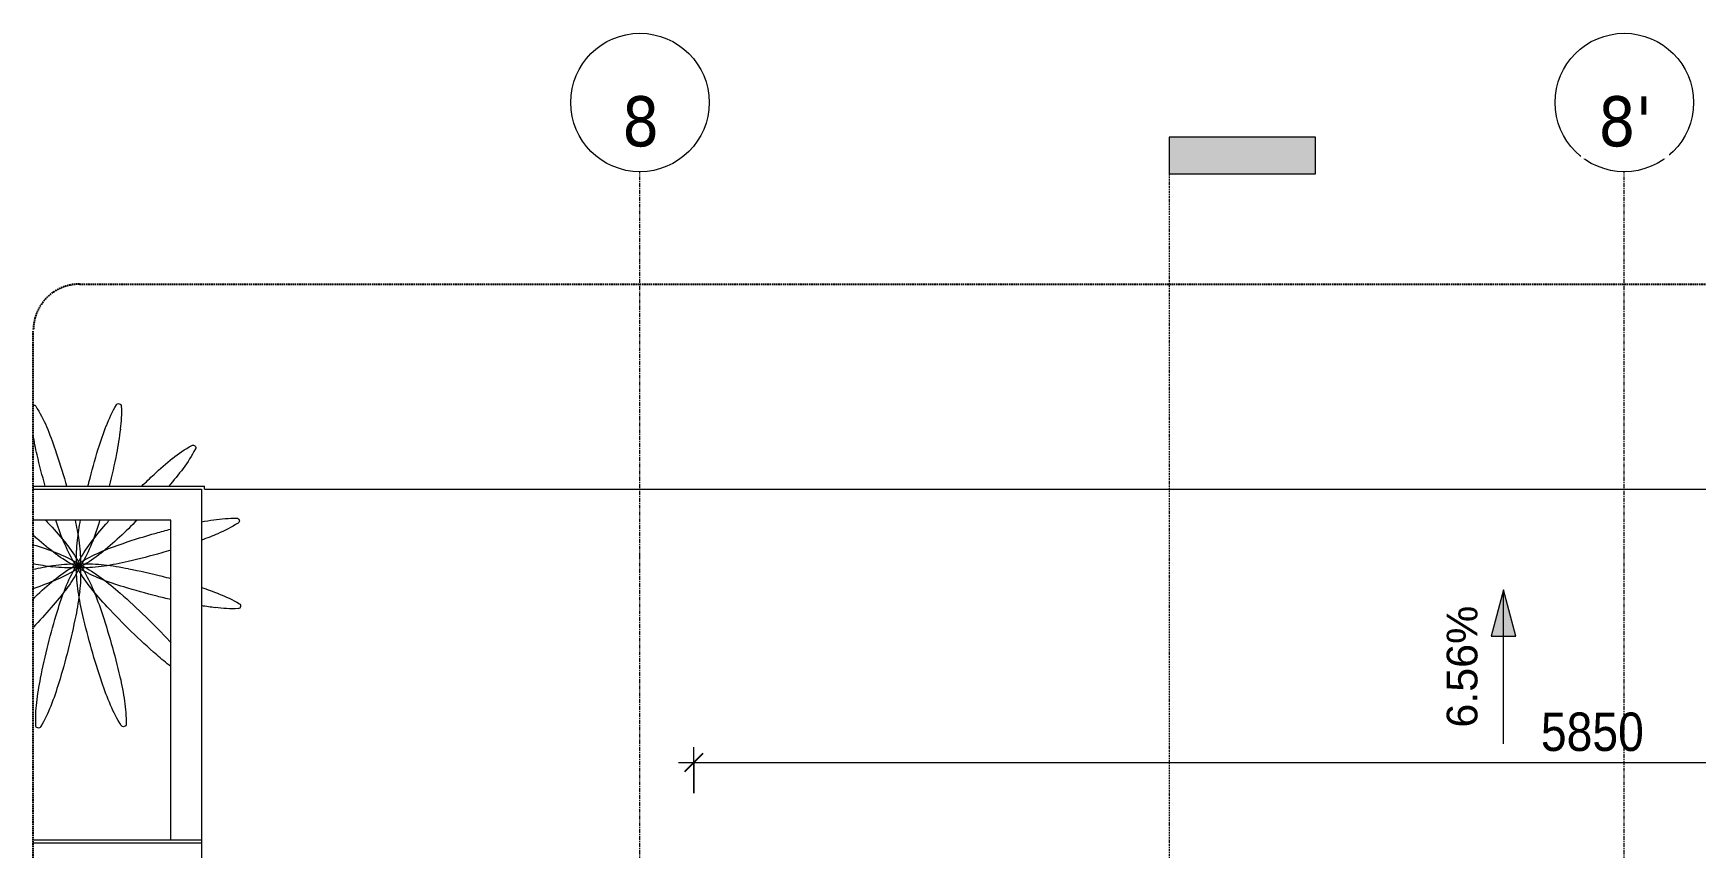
# Model space of a CAD drawing. Header units: millimetres. Extents: x 74302 to 149682, y -1785 to 49068.
# Drawn here: x 75380 to 80785, y 46422 to 49068 of the extents above; entities that cross this region are included whole.
import ezdxf

# ---------------------------------------------------------------- set-up
doc = ezdxf.new("R2010")
doc.units = ezdxf.units.MM
for name, pattern in [('Dash - Tight', [4.5, 3, -1.5]), ('Dash Dot 3_16_', [7.9375, 4.7625, -1.5875, 0, -1.5875]), ('Grid Line', [22.225, 12.7, -3.175, 3.175, -3.175]), ('Hidden', [7.14375, 4.7625, -2.38125])]:
    doc.linetypes.add(name, pattern=pattern)
for name, color, linetype, lineweight in [('A-ANNO-DIMS', 211, 'Continuous', 9), ('A-ANNO-DIMS-50', 211, 'Continuous', 9), ('A-DETL-GENF-2', 92, 'Dash - Tight', 18), ('A-DETL-GENF-3', 92, 'Hidden', 25), ('A-FLOR', 192, 'Continuous', 18), ('A-WALL', 113, 'Continuous', 18), ('C-PRKG', 70, 'Continuous', 18), ('G-ANNO-DIMS', 111, 'Continuous', 9), ('G-ANNO-SYMB', 111, 'Continuous', 9), ('G-ANNO-SYMB-1', 111, 'Dash Dot 3_16_', 18), ('G-IMPT', 8, 'Continuous', 18), ('L-PLNT-1', 253, 'Continuous', 18), ('S-GRID-1', 1, 'Grid Line', 9), ('S-GRID-IDEN', 1, 'Continuous', 9)]:
    doc.layers.add(name, color=color, linetype=linetype, lineweight=lineweight)
doc.styles.add('Arial_3', font='arial.ttf', dxfattribs={"height": 100})
doc.styles.add('Tahoma_B', font='tahomabd.ttf', dxfattribs={"height": 162.5})
doc.styles.add('UTM Avo', font='', dxfattribs={"width": 0.9, "height": 125})
doc.styles.get('UTM Avo').set_extended_font_data('UTM Avo')
doc.dimstyles.new('1_Dim_chi_tiet_2_5', dxfattribs={"dimscale": 304.8, "dimtxt": 124.912619, "dimasz": 0.19685, "dimexe": 0.164042, "dimexo": 0.0625, "dimgap": 0.016404, "dimtad": 1, "dimdec": 0, "dimrnd": 5, "dimzin": 0, "dimdsep": 46, "dimtxsty": 'UTM Avo', "dimblk1": 'OBLIQUE', "dimblk2": 'OBLIQUE', "dimsah": 1, "dimcen": 0.09, "dimdle": 0.164042, "dimazin": 0, "dimtfac": 1, "dimtdec": 4, "dimtix": 1, "dimtmove": 0, "dimatfit": 3, "dimfxl": 0.328084, "dimfxlon": 1, "dimtvp": 1, "dimtolj": 1, "dimtzin": 0, "dimarcsym": 2})

# ---------------------------------------------------------------- blocks, each defined once
blk = doc.blocks.new('BAI XE PCCC - BAI XE PCCC-1475173-TKCS_SẢNH - BẬC CẤP 2 - MẶT BẰNG')
at = {"layer": 'C-PRKG'}
blk.add_line((3685, 0), (12715, 0), dxfattribs=at)
blk = doc.blocks.new('CAY LAI TAY - CAY LAI TAY_dwg-V7-TKCS_SẢNH - BẬC CẤP 2 - MẶT BẰNG')
at = {"layer": 'G-IMPT'}
for p, q in [((-195, 421), (-194, 416)), ((410, -206), (416, -208))]:
    blk.add_line(p, q, dxfattribs=at)
for centre, radius, start, end in [((882, 1414), 1276, 177.583, 187.1066), ((-369, 1466), 24.6, 104.1164, 177.583), ((-369, 1466), 24.6, 30.6499, 104.1164), ((-1446, 828), 1276, 21.1263, 30.6499), ((1470, 783), 1276, 147.583, 157.1066), ((414, 1454), 24.6, 85.3709, 147.583), ((2760, 1648), 3169, 187.1066, 191.2008), ((-3211, 146), 3169, 17.032, 21.1263), ((3214, 47), 3169, 157.1066, 161.2008), ((-1053, 1085), 24.6, 134.1164, 207.583), ((57, 1665), 1276, 207.583, 217.1066), ((-1053, 1085), 24.6, 60.6499, 134.1164), ((-1666, -6), 1276, 51.1263, 60.6499), ((-6154, -755), 6247, 14.1164, 17.032), ((-2707, 1732), 3169, 347.032, 350.3472), ((-2854, -1479), 3169, 47.032, 51.1263), ((5779, 2246), 6247, 191.2008, 194.0183), ((6128, -945), 6247, 161.2008, 164.1164), ((-5707, 2423), 6247, 344.3003, 347.032), ((1566, 2807), 3169, 217.1066, 220.8956), ((-4952, -3731), 6247, 45.6065, 47.032), ((-6154, -755), 6247, 13.7801, 14.1164), ((6128, -945), 6247, 164.1164, 164.4239), ((-1454, 414), 24.6, 164.1164, 237.583), ((-1454, 414), 24.6, 90.6499, 164.1164), ((-783, 1470), 1276, 237.583, 247.1066), ((-1440, -838), 1276, 81.1263, 90.6499), ((-1732, -2707), 3169, 79.0791, 81.1263), ((-2423, -5707), 6247, 74.1164, 75.403), ((3882, 4834), 6247, 224.9505, 227.032), ((-4952, -3731), 6247, 41.2008, 41.6662), ((-2636, -1704), 3169, 37.1066, 41.2008), ((2836, 1344), 3169, 197.032, 201.1263), ((-3134, -157), 3169, 7.1066, 10.5271), ((3128, -254), 3169, 167.6909, 171.1263), ((2582, -1784), 3169, 137.032, 141.1263), ((-2793, 1431), 3169, 337.1066, 341.2008), ((-5707, 2423), 6247, 341.2008, 341.3131), ((4834, -3882), 6247, 136.4524, 137.032), ((-47, 3214), 3169, 247.1066, 249.9876), ((-2423, -5707), 6247, 71.2008, 74.1164), ((-1431, -2793), 3169, 67.1066, 71.2008), ((1784, 2582), 3169, 227.032, 231.1263), ((1071, 662), 1276, 201.1263, 210.6499), ((-1127, -562), 1276, 27.583, 37.1066), ((1258, 38), 1276, 171.1263, 180.6499), ((1109, -596), 1276, 141.1263, 150.6499), ((-1257, 77), 1276, 357.583, 7.1066), ((-1050, 695), 1276, 327.583, 337.1066), ((1344, -2836), 3169, 107.0336, 111.1263), ((-1704, 2636), 3169, 307.1066, 311.2008), ((-3731, 4952), 6247, 311.2008, 311.5978), ((945, 6128), 6247, 253.3155, 254.1164), ((945, 6128), 6247, 254.1164, 257.032), ((157, -3134), 3169, 97.1066, 101.2008), ((254, 3128), 3169, 257.032, 261.1263), ((-77, -1257), 1276, 87.583, 97.1066), ((562, -1127), 1276, 117.583, 127.1066), ((596, 1109), 1276, 231.1263, 240.6499), ((-695, -1050), 1276, 57.583, 67.1066), ((-18, -17), 24.6, 44.1164, 117.583), ((-6, 24), 24.6, 210.6499, 284.1164), ((-7, -24), 24.6, 74.1164, 147.583), ((-24, -6), 24.6, 14.1164, 87.583), ((6, -24), 24.6, 104.1164, 177.583), ((7, 24), 24.6, 180.6499, 254.1164), ((-24, -6), 24.6, 300.6499, 14.1164), ((-24, 7), 24.6, 344.1164, 57.583), ((18, 17), 24.6, 150.6499, 224.1164), ((17, -18), 24.6, 134.1164, 207.583), ((24, 6), 24.6, 120.6499, 194.1164), ((-17, 18), 24.6, 314.1164, 27.583), ((-6, 24), 24.6, 284.1164, 357.583), ((24, -7), 24.6, 90.6499, 164.1164), ((7, 24), 24.6, 254.1164, 327.583), ((17, -18), 24.6, 60.6499, 134.1164), ((6, -24), 24.6, 30.6499, 104.1164), ((-7, -24), 24.6, 0.6499, 74.1164), ((-18, -17), 24.6, 330.6499, 44.1164), ((24, 6), 24.6, 194.1164, 267.583), ((18, 17), 24.6, 224.1164, 297.583), ((662, -1071), 1276, 111.1263, 120.6499), ((38, -1258), 1276, 81.1263, 90.6499), ((-562, 1127), 1276, 297.583, 307.1066), ((-596, -1109), 1276, 51.1263, 60.6499), ((-157, 3134), 3169, 277.1066, 280.4252), ((-254, -3128), 3169, 77.7935, 81.1263), ((755, -6154), 6247, 104.1164, 104.879), ((755, -6154), 6247, 101.2008, 104.1164), ((-1344, 2836), 3169, 287.032, 291.1263), ((1704, -2636), 3169, 127.1066, 131.2008), ((-38, 1258), 1276, 261.1263, 270.6499), ((-662, 1071), 1276, 291.1263, 300.6499), ((1050, -695), 1276, 147.583, 157.1066), ((-1109, 596), 1276, 321.1263, 330.6499), ((-17, 18), 24.6, 240.6499, 314.1164), ((-24, 7), 24.6, 270.6499, 344.1164), ((1257, -77), 1276, 177.583, 187.1066), ((1127, 562), 1276, 207.583, 217.1066), ((24, -7), 24.6, 164.1164, 237.583), ((-1258, -38), 1276, 351.1263, 0.6499), ((695, 1050), 1276, 237.583, 247.1066), ((77, 1257), 1276, 267.583, 277.1066), ((-1071, -662), 1276, 21.1263, 30.6499), ((1431, 2793), 3169, 247.1066, 251.2008), ((-1784, -2582), 3169, 47.032, 51.1263), ((-828, -1446), 1276, 111.1263, 120.6499), ((-146, -3211), 3169, 108.1165, 111.1263), ((-2246, 5779), 6247, 282.9243, 284.1164), ((-2246, 5779), 6247, 284.1164, 287.032), ((3731, -4952), 6247, 131.2008, 134.1164), ((-2582, 1784), 3169, 317.032, 321.1263), ((2793, -1431), 3169, 157.1066, 161.2008), ((-3128, 254), 3169, 347.032, 351.1263), ((3134, 157), 3169, 187.1066, 191.2008), ((2636, 1704), 3169, 217.1066, 221.2008), ((-2836, -1344), 3169, 17.032, 21.1263), ((-3882, -4834), 6247, 46.5228, 47.032), ((-1466, -369), 24.6, 120.6499, 194.1164), ((-1466, -369), 24.6, 194.1164, 267.583), ((-1414, 882), 1276, 267.583, 277.1066), ((-1648, 2760), 3169, 277.1066, 279.3791), ((-4834, 3882), 6247, 314.1164, 317.032), ((5707, -2423), 6247, 161.2008, 164.1164), ((-6128, 945), 6247, 344.1164, 347.032), ((6154, 755), 6247, 191.2008, 194.1164), ((-5779, -2246), 6247, 14.1164, 17.032), ((4952, 3731), 6247, 221.2008, 223.4327), ((3731, -4952), 6247, 134.1164, 137.032), ((-4834, 3882), 6247, 311.2008, 314.1164), ((1479, -2854), 3169, 137.032, 137.2665), ((5707, -2423), 6247, 164.1164, 167.032), ((-5779, -2246), 6247, 11.2008, 14.1164), ((-2807, 1566), 3169, 308.1781, 311.2008), ((-6128, 945), 6247, 341.2008, 344.1164), ((6154, 755), 6247, 194.1164, 197.032), ((2707, -1732), 3169, 167.032, 171.1263), ((-3214, -47), 3169, 337.1066, 341.2008), ((-2760, -1648), 3169, 7.1066, 11.2008), ((3211, -146), 3169, 197.032, 201.1263), ((838, -1440), 1276, 171.1263, 180.6499), ((-1470, -783), 1276, 327.583, 337.1066), ((1446, -828), 1276, 201.1263, 210.6499), ((-882, -1414), 1276, 357.583, 7.1066), ((-414, -1454), 24.6, 180.6499, 254.1164), ((-414, -1454), 24.6, 254.1164, 327.583), ((369, -1466), 24.6, 210.6499, 284.1164), ((369, -1466), 24.6, 284.1164, 357.583)]:
    blk.add_arc(centre, radius, start, end, dxfattribs=at)
blk = doc.blocks.new('CAY LAI TAY - CAY LAI TAY-2253704-TKCS_SẢNH - BẬC CẤP 2 - MẶT BẰNG')
at = {"extrusion": (0, 0, -1), "xscale": 0.3535714285714286, "yscale": 0.3535714285714286, "zscale": -0.3535714285714286, "rotation": 180}
blk.add_blockref('CAY LAI TAY - CAY LAI TAY_dwg-V7-TKCS_SẢNH - BẬC CẤP 2 - MẶT BẰNG', (0, 0), dxfattribs=at)
blk = doc.blocks.new('BORDER VIEW - BORDER VIEW-2327464-TKCS_SẢNH - BẬC CẤP 2 - MẶT BẰNG')
at = {"layer": 'A-DETL-GENF-3'}
for p, q in [((150, 9715.4), (9922, 9715.4)), ((0, 150), (0, 9565.4))]:
    blk.add_line(p, q, dxfattribs=at)
blk.add_arc((150, 9565.4), 150, 90, 180, dxfattribs=at)
blk = doc.blocks.new('Grid - M_Grid Head - Circle-353313-TKCS_SẢNH - BẬC CẤP 2 - MẶT BẰNG')
at = {"layer": 'S-GRID-IDEN'}
blk.add_circle((0, 0), 4.5, dxfattribs=at)
blk = doc.blocks.new('Section - 3_32_ x 3_8_-4701953-TKCS_SẢNH - BẬC CẤP 2 - MẶT BẰNG')
at = {"layer": 'G-ANNO-SYMB'}
blk.add_hatch(color=256, dxfattribs=at).paths.add_polyline_path([(0, 9.525), (0, 0), (-2.38125, 0), (-2.38125, 9.525)])
for p, q in [((0, 9.525), (-2.38125, 9.525)), ((-2.38125, 9.525), (-2.38125, 0)), ((0, 0), (0, 9.525)), ((-2.38125, 0), (0, 0))]:
    blk.add_line(p, q, dxfattribs=at)
blk = doc.blocks.new('DIMBLOCK9-TKCS_SẢNH - BẬC CẤP 2 - MẶT BẰNG')
at = {"layer": 'A-ANNO-DIMS-50'}
for p, q in [((77478, 46698.5), (83427.2, 46698.5)), ((77528, 46598.5), (77528, 46748.5)), ((77528, 46698.5), (77528, 46598.5)), ((83377.2, 46598.5), (83377.2, 46748.5)), ((83377.2, 46698.5), (83377.2, 46598.5))]:
    blk.add_line(p, q, dxfattribs=at)
at = {"layer": 'A-ANNO-DIMS-50', "lineweight": 25}
for p, q in [((77528, 46698.5), (77498, 46668.5)), ((77528, 46698.5), (77558, 46728.5)), ((83377.2, 46698.5), (83347.2, 46668.5)), ((83377.2, 46698.5), (83407.2, 46728.5))]:
    blk.add_line(p, q, dxfattribs=at)
at = {"layer": 'A-ANNO-DIMS-50', "color": 0, "insert": (80281.4, 46860.9), "char_height": 125, "width": 410.824, "attachment_point": 1, "line_spacing_factor": 1.110334, "style": 'UTM Avo'}
blk.add_mtext('5850', dxfattribs=at)
blk = doc.blocks.new('_Oblique')
at = {"color": 0, "linetype": 'ByBlock', "lineweight": -2}
blk.add_line((-0.5, -0.5), (0.5, 0.5), dxfattribs=at)

msp = doc.modelspace()

# ---------------------------------------------------------------- hatches: boundary and pattern name
at = {"layer": 'G-ANNO-DIMS'}
msp.add_hatch(color=256, dxfattribs=at).paths.add_polyline_path([(80159.7, 47259.2), (80119.5, 47109.2), (80199.8, 47109.2)])

# ---------------------------------------------------------------- linework, layer by layer
at = {"layer": 'A-FLOR'}
msp.add_line((75937.6, 47586.3), (84967.6, 47586.3), dxfattribs=at)
at = {"layer": 'A-WALL'}
for p, q in [((75380.6, 47596.3), (75937.6, 47596.3)), ((75380.6, 47586.3), (75927.6, 47586.3)), ((75927.6, 47586.3), (75927.6, 44547.4)), ((75937.6, 47586.3), (75937.6, 47596.3)), ((75827.6, 47486.3), (75380.6, 47486.3)), ((75827.6, 46447.4), (75827.6, 47486.3)), ((75380.6, 46447.4), (75927.6, 46447.4)), ((75380.6, 46437.4), (75927.6, 46437.4))]:
    msp.add_line(p, q, dxfattribs=at)
at = {"layer": 'G-ANNO-DIMS'}
for p, q in [((80159.7, 47259.2), (80119.5, 47109.2)), ((80199.8, 47109.2), (80159.7, 47259.2)), ((80159.7, 46759.2), (80159.7, 47259.2)), ((80119.5, 47109.2), (80199.8, 47109.2))]:
    msp.add_line(p, q, dxfattribs=at)
at = {"layer": 'G-ANNO-SYMB-1'}
msp.add_line((79073, 48610.8), (79073, 37893.4), dxfattribs=at)
at = {"layer": 'S-GRID-1'}
for p, q in [((77352.6, 47367.9), (77352.6, 48617.9)), ((80552.6, 47367.9), (80552.6, 48617.9)), ((77352.6, 39201.3), (77352.6, 47367.9)), ((80552.6, 39201.3), (80552.6, 47367.9))]:
    msp.add_line(p, q, dxfattribs=at)

# ---------------------------------------------------------------- block references
at = {"layer": 'A-DETL-GENF-2'}
msp.add_blockref('BORDER VIEW - BORDER VIEW-2327464-TKCS_SẢNH - BẬC CẤP 2 - MẶT BẰNG', (75380.6, 38537.4), dxfattribs=at)
at = {"layer": 'C-PRKG'}
msp.add_blockref('BAI XE PCCC - BAI XE PCCC-1475173-TKCS_SẢNH - BẬC CẤP 2 - MẶT BẰNG', (72252.6, 47586.3), dxfattribs=at)
at = {"layer": 'G-ANNO-SYMB', "xscale": 49.99999999999998, "yscale": 49.99999999999998, "zscale": 49.99999999999998, "rotation": 269.9999999999996}
msp.add_blockref('Section - 3_32_ x 3_8_-4701953-TKCS_SẢNH - BẬC CẤP 2 - MẶT BẰNG', (79073, 48610.8), dxfattribs=at)
at = {"layer": 'L-PLNT-1', "rotation": 180}
msp.add_blockref('CAY LAI TAY - CAY LAI TAY-2253704-TKCS_SẢNH - BẬC CẤP 2 - MẶT BẰNG', (75527.6, 47337.4), dxfattribs=at)
at = {"layer": 'S-GRID-IDEN', "xscale": 49.99999999999998, "yscale": 49.99999999999998, "zscale": 49.99999999999998}
for p in [(77352.6, 48842.9), (80552.6, 48842.9)]:
    msp.add_blockref('Grid - M_Grid Head - Circle-353313-TKCS_SẢNH - BẬC CẤP 2 - MẶT BẰNG', p, dxfattribs=at)

# ---------------------------------------------------------------- texts
at = {"layer": 'G-ANNO-DIMS', "insert": (79975.1, 46811.8), "char_height": 100, "width": 473.789, "attachment_point": 1, "rotation": 90, "line_spacing_factor": 0.941778, "style": 'Arial_3'}
msp.add_mtext('6.56%', dxfattribs=at)

# ---------------------------------------------------------------- dimensions: what is measured, and where the dimension line sits
at = {"layer": 'A-ANNO-DIMS'}
dim = msp.add_linear_dim(base=(83377.2, 46698.5), p1=(77528, 46598.5), p2=(83377.2, 46598.5), dimstyle='1_Dim_chi_tiet_2_5', override={"dimpost": '<>', "dimfxl": 5849.2}, dxfattribs=at)
dim.commit()
dim.dimension.update_dxf_attribs({"geometry": 'DIMBLOCK9-TKCS_SẢNH - BẬC CẤP 2 - MẶT BẰNG', "text_midpoint": (80452.6, 46768.2)})

# ---------------------------------------------------------------- next in the draw order: texts
at = {"layer": 'S-GRID-IDEN', "char_height": 162.5, "attachment_point": 5, "line_spacing_factor": 0.996129, "style": 'Tahoma_B', "bg_fill": 3, "box_fill_scale": 1.25, "bg_fill_color": 256, "bg_fill_true_color": 13158600, "bg_fill_transparency": 0}
for s, insert, width in [('\\pt634.99962,1269.99925,1905.0005,2540.00013,3174.99975,3809.99937,4445.00062,5080.00025,5714.99987,6349.9995,6985.00075,7620.00037,8255,8889.99962,9524.99925,10160.0005,10795.00013,11429.99975,12064.99938,12700.00063,13335.00025,13969.99988,14604.9995,15240.00075,15875.00038,16510,17144.99963,17779.99925,18415.0005,19050.00013,19684.99975,20319.99938;8', (77354.9, 48780.5), 145.5), ("\\pt634.99962,1269.99925,1905.0005,2540.00013,3174.99975,3809.99937,4445.00062,5080.00025,5714.99987,6349.9995,6985.00075,7620.00037,8255,8889.99962,9524.99925,10160.0005,10795.00013,11429.99975,12064.99938,12700.00063,13335.00025,13969.99988,14604.9995,15240.00075,15875.00038,16510,17144.99963,17779.99925,18415.0005,19050.00013,19684.99975,20319.99938;8'", (80554.9, 48780.5), 205)]:
    msp.add_mtext(s, dxfattribs=dict(at, insert=insert, width=width))

doc.saveas('drawing.dxf')
